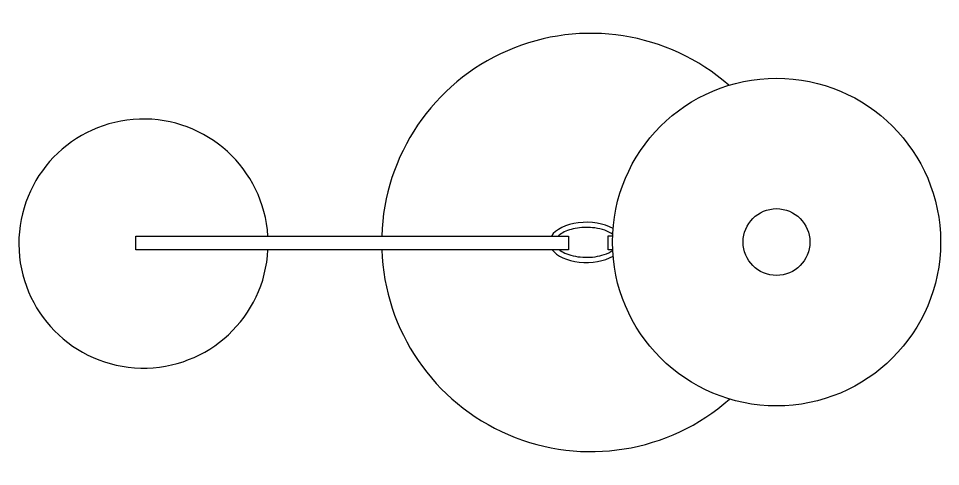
# Model space of a CAD drawing. Extents: x 1634 to 1719.9, y 11 to 52.8.
import ezdxf

# ---------------------------------------------------------------- set-up
doc = ezdxf.new("R2010")
doc.units = 0
doc.layers.get('0').update_dxf_attribs({"linetype": 'CONTINUOUS'})

# ---------------------------------------------------------------- blocks, each defined once
blk = doc.blocks.new('A$C54210053')
blk.add_lwpolyline([(-42.408, 20.098), (-2.088, 20.098), (-2.088, 18.829), (-42.408, 18.829)], close=True)
blk.add_lwpolyline([(2.026, 18.829), (1.59, 18.829), (1.59, 20.105), (2.02, 20.105)])
for radius in [15.28, 3.113]:
    blk.add_circle((17.289, 19.54), radius)
for centre, radius, start, end in [((0, 19.5), 19.5, 48.75551, 178.24141), ((-41.684, 19.398), 11.611, 3.45621, 357.18837), ((0, 19.5), 19.5, 181.97217, 311.50812)]:
    blk.add_arc(centre, radius, start, end)
for start_param, end_param in [(7.051625, 9.105059), (3.514464, 5.516746)]:
    blk.add_ellipse((-0.411, 19.51), major_axis=(3.439, 0), ratio=0.543915, start_param=start_param, end_param=end_param)
for points, knots in [([(2.027, 20.271), (2.02, 20.276), (2.014, 20.28), (1.814, 20.416), (1.57, 20.537), (1.007, 20.733), (0.69, 20.808), (-0.171, 20.925), (-0.739, 20.92), (-1.786, 20.762), (-2.263, 20.607), (-2.799, 20.314), (-2.948, 20.206), (-3.062, 20.098)], [6.946563, 6.946563, 6.946563, 6.946563, 6.957967, 6.957967, 7.28393, 7.28393, 7.609893, 7.609893, 8.125763, 8.125763, 8.641633, 8.641633, 8.901291, 8.901291, 8.901291, 8.901291]), ([(-2.954, 18.829), (-2.923, 18.804), (-2.89, 18.779), (-2.69, 18.639), (-2.485, 18.53), (-1.767, 18.248), (-1.157, 18.131), (0.083, 18.105), (0.71, 18.194), (1.544, 18.47), (1.819, 18.605), (2.03, 18.752)], [3.740438, 3.740438, 3.740438, 3.740438, 3.80082, 3.80082, 4.087177, 4.087177, 4.672606, 4.672606, 5.258035, 5.258035, 5.621443, 5.621443, 5.621443, 5.621443])]:
    blk.add_open_spline(points, degree=3, knots=knots)

msp = doc.modelspace()

# ---------------------------------------------------------------- block references
msp.add_blockref('A$C54210053', (1687.351, 12.382))

doc.saveas('drawing.dxf')
